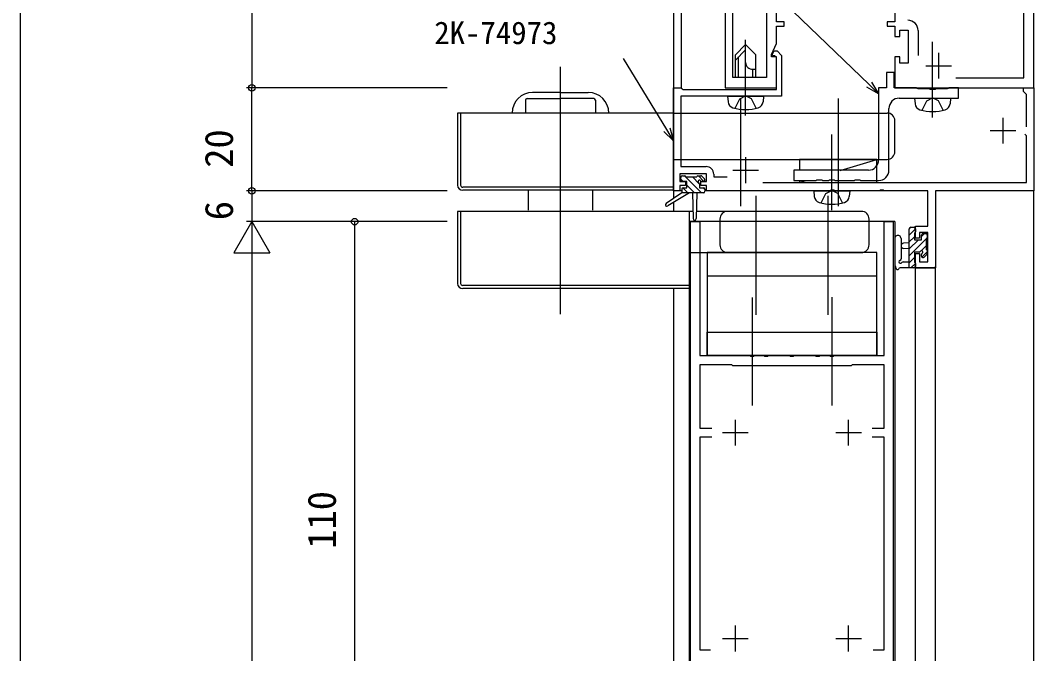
# Model space of a CAD drawing. Units: millimetres, scale not verified. Extents: x -437 to 438, y -344 to 341.
# Drawn here: x -436.7 to -239.7, y -49.3 to 73.8 of the extents above; entities that cross this region are included whole.
import ezdxf
from ezdxf.enums import TextEntityAlignment as Align

# ---------------------------------------------------------------- set-up
doc = ezdxf.new("R2010")
doc.units = ezdxf.units.MM
doc.header["$LTSCALE"] = 2
for name, color, linetype in [('0-2_YKK_11', 7, 'Continuous'), ('0-3_YKK_12', 2, 'Continuous'), ('0-4_YKK_13', 4, 'Continuous'), ('0-6_YKK_D', 6, 'Continuous'), ('0-7_YKK_ZWAK', 7, 'Continuous')]:
    doc.layers.add(name, color=color, linetype=linetype)
doc.styles.add('ＭＳ ゴシック', font='')
doc.styles.get('ＭＳ ゴシック').set_extended_font_data('MS Gothic')

msp = doc.modelspace()

# ---------------------------------------------------------------- linework, layer by layer
at = {"layer": '0-2_YKK_11'}
for p, q in [((-262.17, 71.799), (-262.17, 66.969)), ((-258.2, 67.469), (-258.2, 62.469)), ((-260.7, 64.969), (-255.7, 64.969)), ((-267.85, 44.669), (-267.85, 56.669)), ((-245.7, 54.869), (-245.7, 49.869)), ((-248.2, 52.369), (-243.2, 52.369)), ((-295.7, 47.169), (-295.7, 42.169)), ((-298.2, 44.669), (-293.2, 44.669)), ((-297.7, -8.831), (-297.7, -3.831)), ((-275.7, -8.831), (-275.7, -3.831)), ((-300.2, -6.331), (-295.2, -6.331)), ((-278.2, -6.331), (-273.2, -6.331)), ((-297.7, -48.831), (-297.7, -43.831)), ((-275.7, -48.831), (-275.7, -43.831)), ((-300.2, -46.331), (-295.2, -46.331)), ((-278.2, -46.331), (-273.2, -46.331))]:
    msp.add_line(p, q, dxfattribs=at)
for points in [[(-239.7, 60.669), (-239.7, 120.669)], [(-254.837, 62.599), (-241.63, 62.599), (-241.63, 115.739), (-246.77, 115.739), (-246.77, 102.607)], [(-309.7, 92.169), (-309.7, 60.669), (-308.2, 60.669), (-308.2, 87.739)], [(-299.7, 87.739), (-299.7, 60.669), (-289.7, 60.669), (-289.7, 66.669), (-290.7, 66.669), (-290.7, 67.169), (-289.7, 69.313), (-289.7, 72.669), (-288.2, 72.669), (-288.2, 73.469), (-289.7, 73.469), (-289.7, 90.169)], [(-266.7, 90.169), (-266.7, 73.469), (-268.2, 73.469), (-268.2, 72.669), (-266.7, 72.669), (-266.7, 70.669), (-265.7, 70.669), (-265.7, 71.869), (-264.1, 71.869), (-264.1, 65.469), (-265.7, 65.469), (-265.7, 66.669), (-266.7, 66.669), (-266.7, 60.669), (-239.7, 60.669)], [(-294.15, 83.269), (-291.63, 83.269), (-291.63, 62.669), (-298.2, 62.669), (-298.2, 82.969)], [(-308.5, 41.669), (-308.5, 40.669), (-309.7, 40.669), (-309.7, 60.669), (-308.3, 60.669), (-308.106, 60.519), (-307.913, 60.369), (-289.7, 60.369), (-289.7, 66.569), (-290, 66.869), (-290.373, 66.869), (-290.512, 67.087), (-290.148, 67.869), (-289.586, 67.869), (-288.7, 66.983), (-288.7, 59.069), (-308.3, 59.069), (-308.3, 45.369), (-303.4, 45.369)], [(-265.85, 58.669), (-254.35, 58.669), (-254.35, 60.669), (-256.177, 60.669), (-256.35, 60.569), (-256.523, 60.469), (-258.679, 60.469), (-258.871, 60.326), (-259.829, 60.326), (-260.021, 60.469), (-262.177, 60.469), (-262.35, 60.569), (-262.523, 60.669), (-266.85, 60.669), (-266.85, 63.669), (-268.35, 63.669), (-268.35, 60.669), (-269.85, 60.669), (-269.85, 46.669)], [(-241.1, 53.069), (-241.1, 59.369), (-241.4, 59.669), (-241.7, 59.969), (-241.7, 60.669), (-239.7, 60.669), (-239.7, 40.669), (-258.8, 40.669), (-258.8, 25.669), (-262.7, 25.669), (-262.7, 28.469), (-261.9, 28.469), (-261.9, 26.869), (-260.3, 26.869), (-260.3, 32.569), (-261.9, 32.569), (-261.9, 31.469), (-262.7, 31.469), (-262.7, 33.769), (-260.3, 33.769), (-260.3, 40.669), (-268.742, 40.669), (-268.925, 40.789), (-269.475, 40.789), (-269.658, 40.669), (-278.342, 40.669), (-278.525, 40.789), (-279.075, 40.789), (-279.258, 40.669), (-303.3, 40.669), (-303.3, 41.669), (-304.4, 41.669), (-304.4, 42.469), (-303.3, 42.469), (-303.3, 43.969), (-308.5, 43.969), (-308.5, 42.469), (-307.4, 42.469), (-307.4, 41.669), (-308.5, 41.669)], [(-292.353, 42.269), (-241.1, 42.269), (-241.1, 51.369), (-241.4, 51.669)], [(-301.9, 43.869), (-301.9, 43.369), (-299.312, 43.369)], [(-271.85, 44.669), (-286.35, 44.669), (-286.35, 42.669), (-282.021, 42.669), (-281.829, 42.811), (-280.871, 42.811), (-280.679, 42.669), (-279.621, 42.669), (-279.429, 42.811), (-278.471, 42.811), (-278.279, 42.669), (-274.621, 42.669), (-274.429, 42.811), (-273.471, 42.811), (-273.279, 42.669), (-269.85, 42.669)], [(-306.4, -75.331), (-306.4, 34.669), (-304.6, 34.669), (-304.6, 8.669), (-294.908, 8.669), (-294.725, 8.549), (-294.175, 8.549), (-293.992, 8.669), (-292.158, 8.669), (-291.975, 8.549), (-291.425, 8.549), (-291.242, 8.669), (-287.158, 8.669), (-286.975, 8.549), (-286.425, 8.549), (-286.242, 8.669), (-282.158, 8.669), (-281.975, 8.549), (-281.425, 8.549), (-281.242, 8.669), (-279.408, 8.669), (-279.225, 8.549), (-278.675, 8.549), (-278.492, 8.669), (-268.8, 8.669), (-268.8, 34.669), (-267, 34.669), (-267, -75.331)], [(-271.129, -5.431), (-268.8, -5.431), (-268.8, 6.869), (-275, 6.869), (-275.2, 6.669), (-298.2, 6.669), (-298.4, 6.869), (-304.6, 6.869), (-304.6, -5.431), (-302.271, -5.431)], [(-302.271, -7.231), (-304.6, -7.231), (-304.6, -48.531), (-302.502, -48.531)], [(-270.898, -48.531), (-268.8, -48.531), (-268.8, -7.231), (-271.129, -7.231)]]:
    msp.add_lwpolyline(points, dxfattribs=at)
for centre, radius, start, end in [((-264.17, 71.799), 2, 0.00001, 89.99999), ((-265.85, 56.669), 2, 90.00001, 179.99999), ((-303.4, 43.869), 1.5, 0.00001, 89.99999), ((-271.85, 46.669), 2, 270.00001, 359.99999), ((-269.85, 44.669), 2, 270.00001, 359.99999)]:
    msp.add_arc(centre, radius, start, end, dxfattribs=at)
at = {"layer": '0-3_YKK_12'}
for p, q in [((-309.7, 246.4), (-309.7, 39.199)), ((-308.1, 40.669), (-309.7, 40.669)), ((-260.73, 40.669), (-303.6, 40.669)), ((-239.7, 40.669), (-258.5, 40.669)), ((-239.7, -250.654), (-239.7, 40.669)), ((-309.7, 38.401), (-309.7, 36.669)), ((-306.7, 34.669), (-306.7, -242.654)), ((-266.7, 34.669), (-306.7, 34.669)), ((-266.7, 34.669), (-266.7, -242.654)), ((-258.8, -250.654), (-258.8, 25.968)), ((-309.7, 21.669), (-309.7, -227.954))]:
    msp.add_line(p, q, dxfattribs=at)
msp.add_lwpolyline([(-262.7, -250.654), (-262.7, 25.669), (-258.8, 25.669)], dxfattribs=at)
at = {"layer": '0-4_YKK_13'}
for p, q in [((-295.7, 55.315), (-295.7, 69.994)), ((-259.35, 54.915), (-259.35, 69.598)), ((-297.7, 66.069), (-295.7, 68.069)), ((-297.1, 62.669), (-297.1, 66.669)), ((-331.7, 16.669), (-331.7, 64.769)), ((-294.3, 64.269), (-293.7, 64.269)), ((-294.3, 62.669), (-294.3, 64.269)), ((-331.7, 59.769), (-337.1, 59.769)), ((-331.7, 59.769), (-326.3, 59.769)), ((-338.5, 58.269), (-338.5, 55.769)), ((-338.2, 58.569), (-331.7, 58.569)), ((-325.2, 58.569), (-331.7, 58.569)), ((-324.9, 58.269), (-324.9, 55.769)), ((-299.2, 59.069), (-299.102, 57.949)), ((-299.2, 59.069), (-292.2, 59.069)), ((-296.7, 58.569), (-296.7, 37.669)), ((-292.2, 59.069), (-292.298, 57.949)), ((-277.7, 58.569), (-277.7, 37.669)), ((-262.85, 58.669), (-262.752, 57.549)), ((-262.85, 58.669), (-255.85, 58.669)), ((-255.85, 58.669), (-255.948, 57.549)), ((-351.7, 55.769), (-351.7, 41.769)), ((-309.7, 55.769), (-351.7, 55.769)), ((-351.1, 55.769), (-351.1, 41.769)), ((-309.7, 55.769), (-268.2, 55.768)), ((-309.7, 55.769), (-309.7, 40.769)), ((-266.7, 48.268), (-266.7, 54.268)), ((-278.95, 36.915), (-278.95, 51.598)), ((-309.7, 46.768), (-268.2, 46.768)), ((-277.3, 44.639), (-270.2, 46.768)), ((-308, 43.569), (-307.5, 43.569)), ((-304.274, 40.269), (-307.574, 43.569)), ((-307.3, 43.369), (-305.2, 43.369)), ((-304.702, 42.044), (-306.027, 43.369)), ((-305, 43.569), (-304.4, 43.569)), ((-303.798, 42.487), (-304.88, 43.569)), ((-304.188, 43.481), (-303.688, 42.981)), ((-308.3, 42.769), (-308.3, 43.269)), ((-307.821, 42.469), (-308.3, 42.948)), ((-305.621, 40.269), (-307.1, 41.748)), ((-304.7, 42.008), (-304.7, 41.269)), ((-303.9, 42.469), (-304.239, 42.469)), ((-285.2, 42.269), (-283.967, 42.639)), ((-309.7, 41.369), (-350.7, 41.369)), ((-309.7, 40.769), (-350.7, 40.769)), ((-337.95, 40.769), (-337.95, 36.869)), ((-325.45, 40.769), (-325.45, 36.869)), ((-308.1, 40.269), (-311.167, 38.218)), ((-306.6, 40.269), (-310.845, 37.712)), ((-308.1, 40.969), (-308.1, 40.269)), ((-303.9, 40.269), (-308.1, 40.269)), ((-306.968, 40.269), (-307.936, 41.236)), ((-307.8, 41.269), (-307.1, 41.269)), ((-306, 40.269), (-305.898, 35.26)), ((-305.198, 40.269), (-305.298, 35.261)), ((-304.7, 41.269), (-303.9, 41.269)), ((-303.6, 40.942), (-303.927, 41.269)), ((-303.6, 40.969), (-303.6, 40.569)), ((-293.7, 39.669), (-293.7, 16.569)), ((-282.45, 40.669), (-282.352, 39.549)), ((-282.45, 40.669), (-275.45, 40.669)), ((-279.7, 39.669), (-279.7, 16.569)), ((-275.45, 40.669), (-275.548, 39.549)), ((-351.7, 36.669), (-351.7, 22.669)), ((-305.926, 36.669), (-351.7, 36.669)), ((-351.1, 36.669), (-351.1, 22.669)), ((-306.7, 36.669), (-306.7, 21.669)), ((-273.2, 36.669), (-305.27, 36.669)), ((-300.7, 35.169), (-300.7, 30.169)), ((-271.7, 30.169), (-271.7, 35.169)), ((-263.6, 33.567), (-263, 33.567)), ((-262.7, 33.272), (-263.9, 32.072)), ((-263.9, 25.667), (-263.9, 33.267)), ((-262.9, 31.725), (-263.9, 30.725)), ((-262.7, 33.267), (-262.7, 32.667)), ((-260.91, 32.367), (-261.5, 31.778)), ((-261.2, 32.367), (-260.7, 32.367)), ((-260.404, 31.526), (-260.559, 31.371)), ((-260.4, 32.067), (-260.4, 31.567)), ((-266.7, 31.395), (-266.7, 26.233)), ((-265.5, 31.395), (-265.497, 27.434)), ((-263.9, 30.567), (-265.044, 30.465)), ((-260.6, 31.33), (-263.9, 28.03)), ((-262.11, 31.167), (-263.9, 29.378)), ((-260.6, 29.983), (-261.579, 29.004)), ((-260.6, 31.367), (-260.6, 29.267)), ((-306.7, 28.669), (-273.2, 28.669)), ((-263.9, 29.367), (-265.044, 29.469)), ((-262.9, 27.683), (-263.9, 26.683)), ((-261.5, 27.967), (-261.5, 28.306)), ((-260.4, 28.836), (-261.444, 27.792)), ((-260.488, 28.255), (-260.988, 27.755)), ((-260.4, 29.067), (-260.4, 28.467)), ((-263, 25.667), (-265.68, 25.667)), ((-265.08, 26.867), (-263.9, 26.867)), ((-262.7, 26.536), (-263.569, 25.667)), ((-262.7, 26.567), (-262.7, 25.967)), ((-303.2, 24.169), (-270.2, 24.169)), ((-306.7, 22.269), (-350.705, 22.269)), ((-306.7, 21.669), (-350.7, 21.669)), ((-294.45, 19.961), (-294.45, -1.039)), ((-278.95, 19.969), (-278.95, -1.031))]:
    msp.add_line(p, q, dxfattribs=at)
for points in [[(-297.7, 62.669), (-297.7, 67.069), (-295.7, 69.069)], [(-293.7, 62.688), (-293.7, 67.069), (-295.7, 69.069)], [(-297.75, 56.705), (-296.845, 58.52), (-295.7, 59.129)], [(-293.65, 56.705), (-294.555, 58.52), (-295.7, 59.129)], [(-261.4, 56.305), (-260.495, 58.12), (-259.35, 58.729)], [(-257.3, 56.305), (-258.205, 58.12), (-259.35, 58.729)], [(-285.2, 42.639), (-285.2, 42.269), (-270.2, 42.269), (-270.2, 46.768), (-272.7, 46.768), (-285.2, 46.768), (-285.2, 44.639)], [(-307.1, 41.269), (-307.1, 42.469), (-308, 42.469)], [(-281, 38.305), (-280.095, 40.12), (-278.95, 40.729)], [(-276.9, 38.305), (-277.805, 40.12), (-278.95, 40.729)], [(-262.9, 32.467), (-262.9, 31.167), (-261.5, 31.167), (-261.5, 32.067)], [(-261.961, 28.767), (-262.9, 28.767), (-262.9, 26.767)]]:
    msp.add_lwpolyline(points, dxfattribs=at)
for points in [[(-303.2, 8.669), (-270.2, 8.669), (-270.2, 28.669), (-303.2, 28.669)], [(-303.2, 13.169), (-270.2, 13.169), (-270.2, 8.669), (-303.2, 8.669)]]:
    msp.add_lwpolyline(points, close=True, dxfattribs=at)
for centre, radius, start, end in [((-294.367, 65.6), 1.333, 180, 272.86598), ((-337.1, 55.769), 4, 90, 180), ((-326.3, 55.769), 4, 0, 90), ((-338.2, 58.269), 0.3, 90, 180), ((-325.2, 58.269), 0.3, 0, 90), ((-297.807, 58.062), 1.3, 185, 254.11915), ((-293.593, 58.062), 1.3, 285.88085, 355), ((-261.457, 57.662), 1.3, 185, 254.11915), ((-257.243, 57.662), 1.3, 285.88085, 355), ((-295.7, 65.469), 9, 254.11915, 285.88085), ((-268.2, 54.268), 1.5, 359.99998, 90.00002), ((-259.35, 65.069), 9, 254.11915, 285.88085), ((-268.2, 48.268), 1.5, 269.99998, 0.00002), ((-308, 43.269), 0.3, 90, 180), ((-307.5, 43.369), 0.2, 0, 90), ((-305, 43.369), 0.2, 90, 180), ((-304.4, 43.269), 0.3, 45, 90), ((-350.7, 41.769), 1, 180, 269.99998), ((-350.7, 41.769), 0.4, 180, 269.99998), ((-308, 42.769), 0.3, 180, 270), ((-304.7, 42.469), 0.25, 33.05573, 236.94427), ((-305, 42.008), 0.3, 0, 56.94427), ((-304.239, 42.769), 0.3, 213.05573, 270), ((-303.9, 42.769), 0.3, 270, 45), ((-307.8, 40.969), 0.3, 90, 180), ((-303.9, 40.969), 0.3, 0, 90), ((-303.9, 40.569), 0.3, 270, 0), ((-281.057, 39.662), 1.3, 185, 254.11915), ((-276.843, 39.662), 1.3, 285.88085, 355), ((-311, 37.969), 0.3, 123.76905, 301.06147), ((-278.95, 47.069), 9, 254.11915, 285.88085), ((-299.2, 35.169), 1.5, 90.00002, 180), ((-273.2, 35.169), 1.5, 359.99998, 90.00002), ((-305.598, 35.267), 0.3, 181.16963, 358.85539), ((-263.6, 33.267), 0.3, 90, 180), ((-263, 33.267), 0.3, 0, 90), ((-266.1, 31.395), 0.6, 0.04023, 180.04023), ((-262.9, 32.667), 0.2, 270, 0), ((-261.2, 32.067), 0.3, 90, 180), ((-260.7, 32.067), 0.3, 0, 90), ((-260.6, 31.567), 0.2, 270, 0), ((-299.2, 30.169), 1.5, 180, 269.99998), ((-273.2, 30.169), 1.5, 269.99998, 0.00002), ((-265, 29.967), 0.5, 95.09207, 264.90793), ((-261.961, 29.067), 0.3, 270, 326.94427), ((-261.5, 28.767), 0.25, 303.05573, 146.94427), ((-261.2, 28.306), 0.3, 123.05573, 180), ((-261.2, 27.967), 0.3, 180, 315), ((-260.6, 29.067), 0.2, 0, 90), ((-260.7, 28.467), 0.3, 315, 0), ((-266.4, 26.233), 0.3, 180, 229.47122), ((-266.79, 25.777), 0.3, 349.47122, 49.47122), ((-266.2, 25.667), 0.3, 169.47122, 330), ((-265.68, 25.367), 0.3, 90, 150), ((-265.6, 26.867), 0.3, 109.18976, 330), ((-265.797, 27.434), 0.3, 289.18976, 0.04023), ((-265.08, 26.567), 0.3, 90, 150), ((-263, 25.967), 0.3, 270, 0), ((-262.9, 26.567), 0.2, 360, 90), ((-350.7, 22.669), 1, 180, 269.99998), ((-350.7, 22.669), 0.4, 180, 269.99998)]:
    msp.add_arc(centre, radius, start, end, dxfattribs=at)
at = {"layer": '0-6_YKK_D'}
for p, q in [((-391.7, 120.669), (-391.7, 60.669)), ((-353.7, 60.669), (-392.7, 60.669)), ((-353.7, 60.669), (-392.7, 60.669)), ((-391.7, 40.669), (-391.7, 60.669)), ((-353.7, 40.669), (-392.7, 40.669)), ((-353.7, 40.669), (-392.7, 40.669)), ((-391.7, 40.669), (-391.7, 34.669)), ((-391.7, 34.669), (-395.2, 28.606)), ((-353.7, 34.669), (-392.7, 34.669)), ((-353.7, 34.669), (-392.7, 34.669)), ((-391.7, 34.669), (-388.2, 28.606)), ((-391.7, 34.669), (-391.7, 22.544)), ((-353.7, 34.669), (-372.7, 34.669)), ((-371.7, 34.669), (-371.7, -75.331)), ((-395.2, 28.606), (-388.2, 28.606)), ((-391.7, 27.669), (-391.7, -235.654))]:
    msp.add_line(p, q, dxfattribs=at)
for points in [[(-269.85, 59.532), (-271.688, 61.3), (-319.363, 107.147)], [(-309.7, 50.369), (-311.025, 52.548), (-319.41, 66.343)], [(-271.214, 61.792), (-269.85, 59.532), (-272.162, 60.807)], [(-310.441, 52.903), (-309.7, 50.369), (-311.608, 52.193)]]:
    msp.add_lwpolyline(points, dxfattribs=at)
for centre in [(-391.7, 60.669), (-391.7, 60.669), (-391.7, 40.669), (-391.7, 40.669), (-371.7, 34.669)]:
    msp.add_circle(centre, 0.637, dxfattribs=at)
at = {"layer": '0-7_YKK_ZWAK'}
msp.add_line((-436.7, 306.4), (-436.7, -343.6), dxfattribs=at)

# ---------------------------------------------------------------- texts
at = {"layer": '0-6_YKK_D', "style": 'ＭＳ ゴシック'}
msp.add_text('2K-74973', height=4.399, dxfattribs=at).set_placement((-356.228, 67.843), align=Align.BOTTOM_LEFT)
for s, p in [('20', (-393.7, 45.129)), ('6', (-393.7, 34.941)), ('110', (-373.7, -28.897))]:
    msp.add_text(s, height=5.499, rotation=90, dxfattribs=at).set_placement(p, align=Align.BOTTOM_LEFT)

doc.saveas('drawing.dxf')
